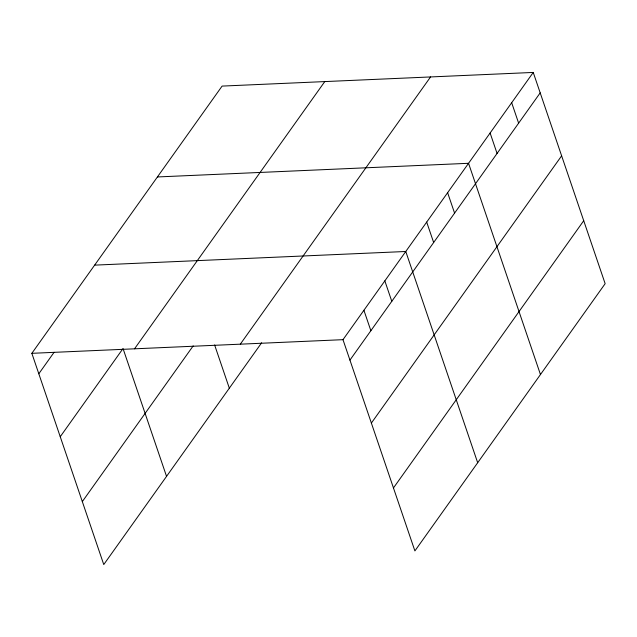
<?xml version="1.0" encoding="UTF-8"?>
<svg xmlns="http://www.w3.org/2000/svg" width="637" height="637" viewBox="0 0 637 637"><rect width="100%" height="100%" fill="white"/><g stroke="black" fill="none" stroke-linecap="round" stroke-linejoin="round"><path stroke-width="0.96" d="M261.672 342.754L103.759 564.565L31.85 353.32L222.106 86.091L533.241 72.435L605.15 283.68L414.894 550.909L342.985 339.672L533.241 72.435M38.809 373.76L54.081 352.309M60.244 436.719L123.029 348.535L166.544 476.372M134.526 348.821L324.782 81.584M82.324 501.598L193.186 345.875M240.308 344.179L430.564 76.942M349.936 360.104L540.192 92.875M371.371 423.072L561.627 155.834M393.459 487.95L583.715 220.713M157.419 176.951L468.553 163.295L540.463 374.54M94.634 265.135L405.769 251.488L477.678 462.725M31.85 353.32L342.985 339.672M511.678 102.724L518.629 123.156M490.116 133.014L497.067 153.445M447.62 192.692L454.579 213.124M426.694 222.09L433.654 242.522M384.836 280.877L391.795 301.317M363.91 310.275L370.869 330.714M214.613 344.959L229.328 388.188"/></g></svg>
